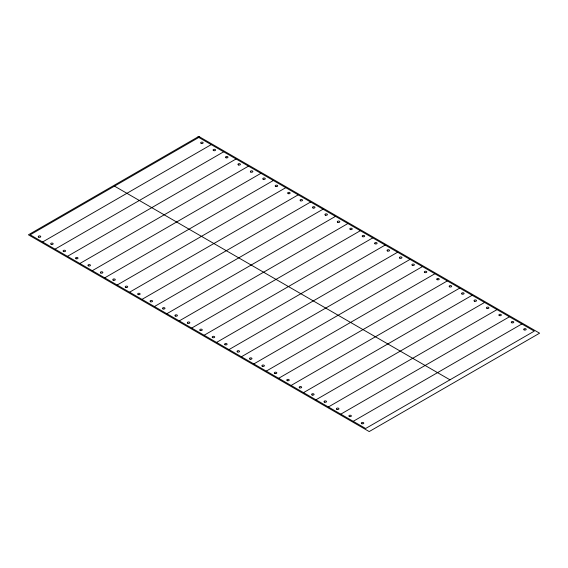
<?xml version="1.0" encoding="UTF-8"?>
<svg xmlns="http://www.w3.org/2000/svg" width="568" height="568" viewBox="0 0 568 568"><rect width="100%" height="100%" fill="white"/><g stroke="black" fill="none" stroke-linecap="round" stroke-linejoin="round"><path stroke-width="0.85" d="M199.688 136.945L30.175 234.811L365.65 428.492L534.275 331.137L197.912 136.945M42.6 241.982L211.225 144.627M55.025 249.16L223.65 151.805M67.45 256.331L236.075 158.976M79.875 263.502L248.5 166.147M92.3 270.68L260.925 173.325M104.725 277.851L273.35 180.496M117.15 285.022L285.775 187.667M129.575 292.2L298.2 194.845M142 299.371L310.625 202.016M154.425 306.542L323.05 209.187M166.85 313.721L335.475 216.365M179.275 320.892L347.9 223.536M191.7 328.063L360.325 230.714M204.125 335.241L372.75 237.886M216.55 342.412L385.175 245.056M228.975 349.59L397.6 252.235M241.4 356.761L410.025 259.406M253.825 363.932L422.45 266.577M266.25 371.11L434.875 273.755M278.675 378.281L447.3 280.926M291.1 385.452L459.725 288.097M303.525 392.63L472.15 295.275M315.95 399.801L484.575 302.446M328.375 406.972L497 309.617M340.8 414.15L509.425 316.795M353.225 421.321L521.85 323.966M114.487 186.134L449.962 379.815M198.8 136.434L28.4 234.811L369.2 431.566L539.6 333.189L198.8 136.434M213.703 150.634A1.257 0.724 0 0 0 215.584 150.009A1.257 0.724 0 0 0 213.703 149.384A1.257 0.724 0 0 0 213.703 150.634M361.915 423.742A1.257 0.724 0 0 0 363.797 423.117A1.257 0.724 0 0 0 361.915 422.485A1.257 0.724 0 0 0 361.915 423.742M524.072 329.859A1.257 0.724 0 0 0 526.167 329.532A1.257 0.724 0 0 0 524.633 328.645A1.257 0.724 0 0 0 524.072 329.859M201.278 143.463A1.257 0.724 0 0 0 203.159 142.838A1.257 0.724 0 0 0 201.278 142.206A1.257 0.724 0 0 0 201.278 143.463M51.29 244.403A1.257 0.724 0 0 0 53.172 243.779A1.257 0.724 0 0 0 51.29 243.147A1.257 0.724 0 0 0 51.29 244.403M226.128 157.812A1.257 0.724 0 0 0 228.009 157.18A1.257 0.724 0 0 0 226.128 156.555A1.257 0.724 0 0 0 226.128 157.812M63.46 251.461A1.257 0.724 0 0 0 65.554 251.141A1.257 0.724 0 0 0 64.021 250.254A1.257 0.724 0 0 0 63.46 251.461M238.553 164.983A1.257 0.724 0 0 0 240.434 164.358A1.257 0.724 0 0 0 238.553 163.726A1.257 0.724 0 0 0 238.553 164.983M499.222 315.51A1.257 0.724 0 0 0 501.317 315.19A1.257 0.724 0 0 0 499.783 314.303A1.257 0.724 0 0 0 499.222 315.51M336.81 409.279A1.257 0.724 0 0 0 338.904 408.953A1.257 0.724 0 0 0 337.371 408.065A1.257 0.724 0 0 0 336.81 409.279M250.722 172.04A1.257 0.724 0 0 0 252.817 171.721A1.257 0.724 0 0 0 251.283 170.833A1.257 0.724 0 0 0 250.722 172.04M88.31 265.81A1.257 0.724 0 0 0 90.404 265.483A1.257 0.724 0 0 0 88.871 264.596A1.257 0.724 0 0 0 88.31 265.81M76.14 258.752A1.257 0.724 0 0 0 78.022 258.128A1.257 0.724 0 0 0 76.14 257.496A1.257 0.724 0 0 0 76.14 258.752M275.828 186.503A1.257 0.724 0 0 0 277.709 185.878A1.257 0.724 0 0 0 275.828 185.246A1.257 0.724 0 0 0 275.828 186.503M113.16 280.159A1.257 0.724 0 0 0 115.254 279.832A1.257 0.724 0 0 0 113.721 278.945A1.257 0.724 0 0 0 113.16 280.159M38.61 237.119A1.257 0.724 0 0 0 40.704 236.792A1.257 0.724 0 0 0 39.171 235.905A1.257 0.724 0 0 0 38.61 237.119M288.253 193.681A1.257 0.724 0 0 0 290.134 193.049A1.257 0.724 0 0 0 288.253 192.424A1.257 0.724 0 0 0 288.253 193.681M263.147 179.218A1.257 0.724 0 0 0 265.242 178.892A1.257 0.724 0 0 0 263.708 178.004A1.257 0.724 0 0 0 263.147 179.218M125.84 287.444A1.257 0.724 0 0 0 127.722 286.819A1.257 0.724 0 0 0 125.84 286.194A1.257 0.724 0 0 0 125.84 287.444M100.735 272.981A1.257 0.724 0 0 0 102.829 272.661A1.257 0.724 0 0 0 101.296 271.774A1.257 0.724 0 0 0 100.735 272.981M313.103 208.023A1.257 0.724 0 0 0 314.984 207.398A1.257 0.724 0 0 0 313.103 206.766A1.257 0.724 0 0 0 313.103 208.023M150.69 301.793A1.257 0.724 0 0 0 152.572 301.168A1.257 0.724 0 0 0 150.69 300.536A1.257 0.724 0 0 0 150.69 301.793M138.265 294.622A1.257 0.724 0 0 0 140.147 293.99A1.257 0.724 0 0 0 138.265 293.365A1.257 0.724 0 0 0 138.265 294.622M300.678 200.852A1.257 0.724 0 0 0 302.559 200.227A1.257 0.724 0 0 0 300.678 199.595A1.257 0.724 0 0 0 300.678 200.852M337.697 222.258A1.257 0.724 0 0 0 339.792 221.932A1.257 0.724 0 0 0 338.258 221.044A1.257 0.724 0 0 0 337.697 222.258M175.285 316.028A1.257 0.724 0 0 0 177.379 315.701A1.257 0.724 0 0 0 175.846 314.814A1.257 0.724 0 0 0 175.285 316.028M437.097 279.648A1.257 0.724 0 0 0 439.192 279.321A1.257 0.724 0 0 0 437.658 278.434A1.257 0.724 0 0 0 437.097 279.648M374.972 243.779A1.257 0.724 0 0 0 377.067 243.452A1.257 0.724 0 0 0 375.533 242.564A1.257 0.724 0 0 0 374.972 243.779M212.56 337.548A1.257 0.724 0 0 0 214.654 337.222A1.257 0.724 0 0 0 213.121 336.334A1.257 0.724 0 0 0 212.56 337.548M163.115 308.964A1.257 0.724 0 0 0 164.997 308.339A1.257 0.724 0 0 0 163.115 307.714A1.257 0.724 0 0 0 163.115 308.964M325.528 215.201A1.257 0.724 0 0 0 327.409 214.569A1.257 0.724 0 0 0 325.528 213.944A1.257 0.724 0 0 0 325.528 215.201M187.71 323.199A1.257 0.724 0 0 0 189.804 322.873A1.257 0.724 0 0 0 188.271 321.985A1.257 0.724 0 0 0 187.71 323.199M362.803 236.721A1.257 0.724 0 0 0 364.684 236.089A1.257 0.724 0 0 0 362.803 235.464A1.257 0.724 0 0 0 362.803 236.721M200.135 330.37A1.257 0.724 0 0 0 202.229 330.043A1.257 0.724 0 0 0 200.696 329.156A1.257 0.724 0 0 0 200.135 330.37M350.378 229.543A1.257 0.724 0 0 0 352.259 228.918A1.257 0.724 0 0 0 350.378 228.293A1.257 0.724 0 0 0 350.378 229.543M224.985 344.719A1.257 0.724 0 0 0 227.079 344.393A1.257 0.724 0 0 0 225.546 343.505A1.257 0.724 0 0 0 224.985 344.719M424.672 272.47A1.257 0.724 0 0 0 426.767 272.143A1.257 0.724 0 0 0 425.233 271.255A1.257 0.724 0 0 0 424.672 272.47M387.397 250.949A1.257 0.724 0 0 0 389.492 250.623A1.257 0.724 0 0 0 387.958 249.735A1.257 0.724 0 0 0 387.397 250.949M262.26 366.239A1.257 0.724 0 0 0 264.354 365.913A1.257 0.724 0 0 0 262.821 365.025A1.257 0.724 0 0 0 262.26 366.239M274.94 373.531A1.257 0.724 0 0 0 276.822 372.899A1.257 0.724 0 0 0 274.94 372.274A1.257 0.724 0 0 0 274.94 373.531M412.503 265.412A1.257 0.724 0 0 0 414.384 264.787A1.257 0.724 0 0 0 412.503 264.156A1.257 0.724 0 0 0 412.503 265.412M250.09 359.182A1.257 0.724 0 0 0 251.972 358.55A1.257 0.724 0 0 0 250.09 357.925A1.257 0.724 0 0 0 250.09 359.182M461.947 293.99A1.257 0.724 0 0 0 464.042 293.67A1.257 0.724 0 0 0 462.508 292.783A1.257 0.724 0 0 0 461.947 293.99M299.79 387.873A1.257 0.724 0 0 0 301.672 387.248A1.257 0.724 0 0 0 299.79 386.616A1.257 0.724 0 0 0 299.79 387.873M474.628 301.281A1.257 0.724 0 0 0 476.509 300.649A1.257 0.724 0 0 0 474.628 300.025A1.257 0.724 0 0 0 474.628 301.281M287.365 380.702A1.257 0.724 0 0 0 289.247 380.077A1.257 0.724 0 0 0 287.365 379.445A1.257 0.724 0 0 0 287.365 380.702M449.522 286.819A1.257 0.724 0 0 0 451.617 286.492A1.257 0.724 0 0 0 450.083 285.605A1.257 0.724 0 0 0 449.522 286.819M399.822 258.128A1.257 0.724 0 0 0 401.917 257.801A1.257 0.724 0 0 0 400.383 256.913A1.257 0.724 0 0 0 399.822 258.128M237.41 351.89A1.257 0.724 0 0 0 239.504 351.571A1.257 0.724 0 0 0 237.971 350.683A1.257 0.724 0 0 0 237.41 351.89M487.053 308.452A1.257 0.724 0 0 0 488.934 307.828A1.257 0.724 0 0 0 487.053 307.196A1.257 0.724 0 0 0 487.053 308.452M324.385 402.108A1.257 0.724 0 0 0 326.479 401.782A1.257 0.724 0 0 0 324.946 400.894A1.257 0.724 0 0 0 324.385 402.108M312.215 395.051A1.257 0.724 0 0 0 314.097 394.419A1.257 0.724 0 0 0 312.215 393.794A1.257 0.724 0 0 0 312.215 395.051M511.903 322.801A1.257 0.724 0 0 0 513.784 322.177A1.257 0.724 0 0 0 511.903 321.545A1.257 0.724 0 0 0 511.903 322.801M349.49 416.571A1.257 0.724 0 0 0 351.372 415.939A1.257 0.724 0 0 0 349.49 415.315A1.257 0.724 0 0 0 349.49 416.571"/></g></svg>
